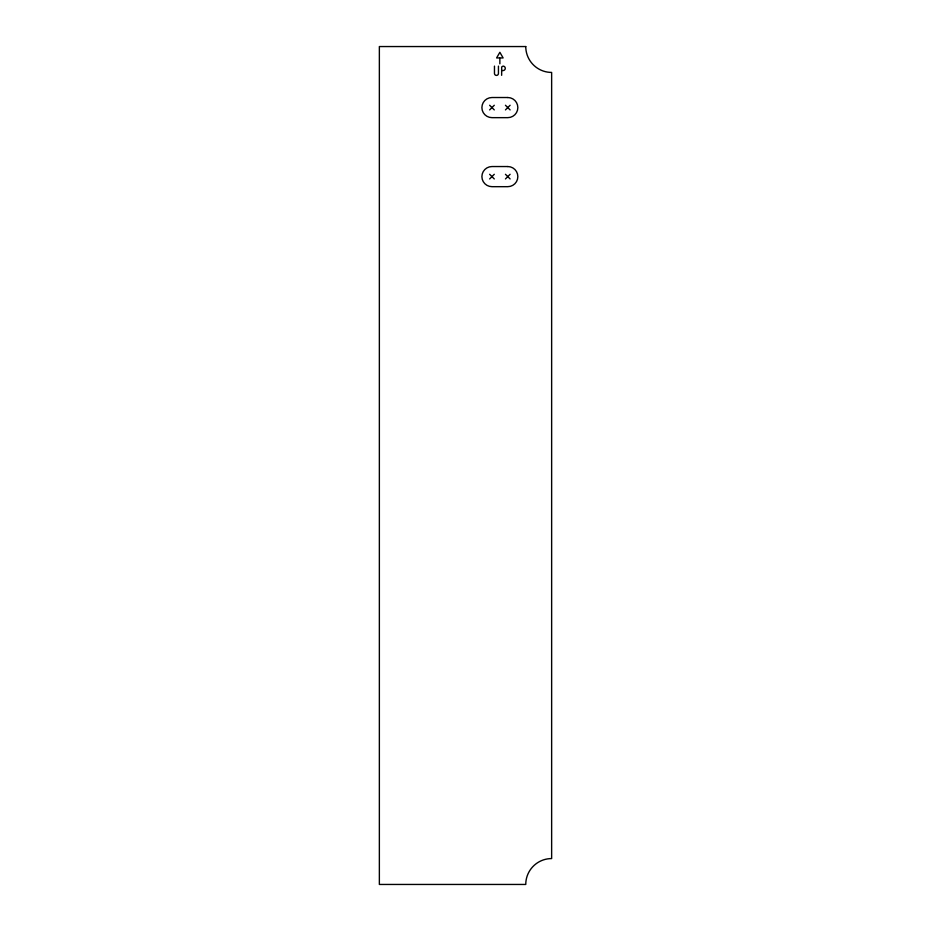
<?xml version="1.0" encoding="UTF-8"?>
<svg xmlns="http://www.w3.org/2000/svg" width="931" height="931" viewBox="0 0 931 931"><rect width="100%" height="100%" fill="white"/><g stroke="black" fill="none" stroke-linecap="round" stroke-linejoin="round"><path stroke-width="1.4" d="M489.636 109.905L494.28 105.261M505.452 109.905L510.107 105.261M489.636 178.938L494.28 174.295M505.452 178.938L510.107 174.295M499.644 57.943L496.607 57.943L499.866 52.299L503.124 57.943L499.866 57.943L499.866 63.808M501.867 70.547L503.054 70.547A2.223 2.223 0 0 0 505.277 68.324A2.223 2.223 0 0 0 503.054 66.113L501.681 66.904L501.646 75.318M505.452 105.261L510.107 109.905M489.636 105.261L494.28 109.905M505.452 174.295L510.107 178.938M489.636 174.295L494.28 178.938M498.446 66.113L498.446 73.421A1.99 1.99 0 0 1 496.456 75.411A1.99 1.99 0 0 1 494.466 73.421L494.466 66.113M525.759 46.55L379.359 46.55L379.359 884.45L525.759 884.45A25.882 25.882 0 0 1 551.641 858.568L551.641 72.432A25.882 25.882 0 0 1 525.759 46.55M507.779 97.522L491.964 97.522A10.066 10.066 0 0 0 481.897 107.589A10.066 10.066 0 0 0 491.964 117.655L507.779 117.655A10.066 10.066 0 0 0 517.845 107.589A10.066 10.066 0 0 0 507.779 97.522M507.779 166.544L491.964 166.544A10.066 10.066 0 0 0 481.897 176.611A10.066 10.066 0 0 0 491.964 186.677L507.779 186.677A10.066 10.066 0 0 0 517.845 176.611A10.066 10.066 0 0 0 507.779 166.544"/></g></svg>
